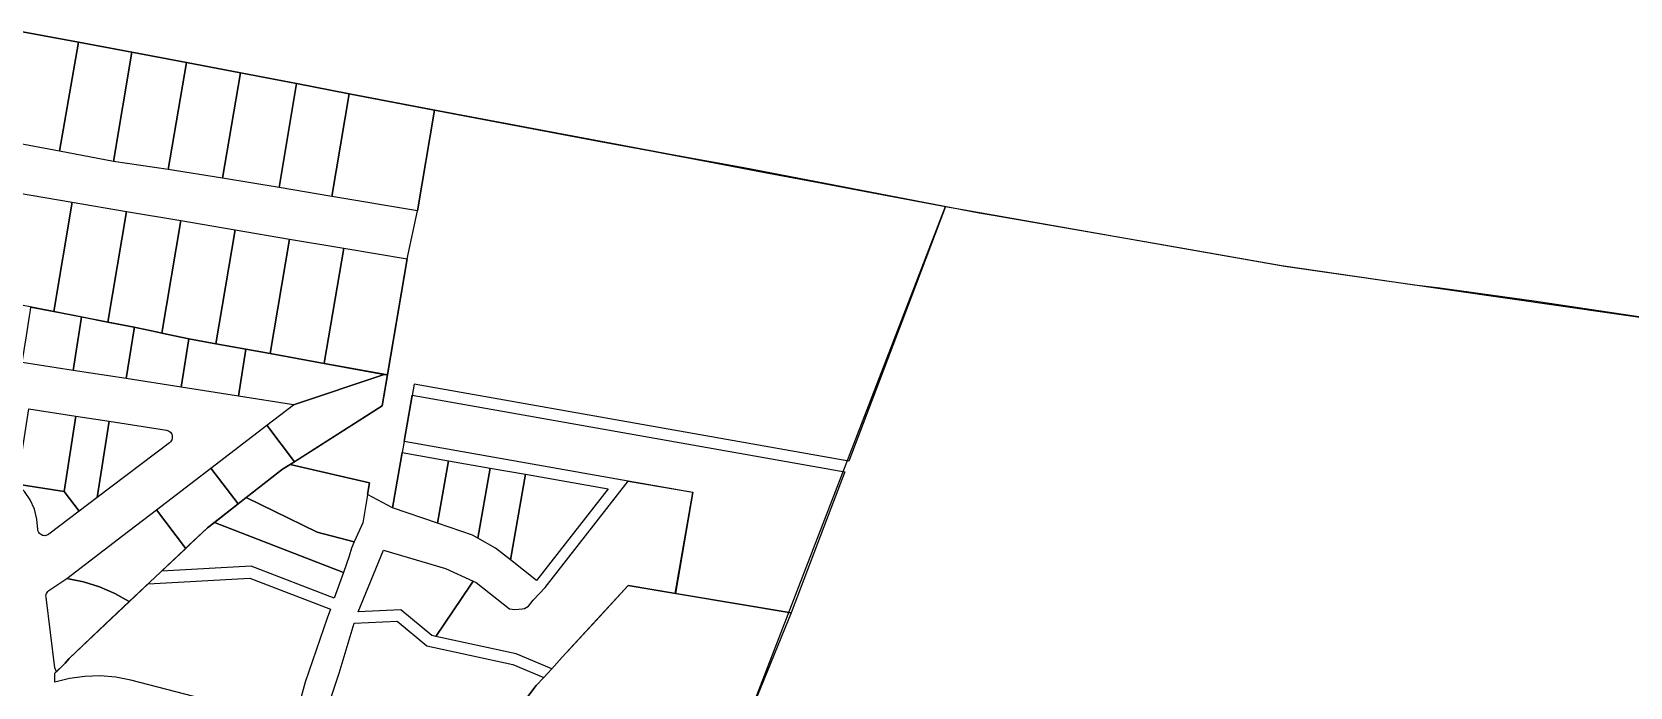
# Model space of a CAD drawing. Header units: millimetres. Extents: x 522658 to 553925, y 7796479 to 7820139.
# Drawn here: x 541621 to 542201, y 7805616 to 7805854 of the extents above; entities that cross this region are included whole.
import ezdxf

# ---------------------------------------------------------------- set-up
doc = ezdxf.new("R2010")
doc.units = ezdxf.units.MM
doc.layers.add('ZONA RESIDENCIAL 2 (ZR_2)', color=2, linetype='Continuous')

msp = doc.modelspace()

# ---------------------------------------------------------------- linework, layer by layer
at = {"layer": 'ZONA RESIDENCIAL 2 (ZR_2)'}
for points in [[(541637.47, 7805850.04), (541630.57, 7805810.4), (541610.46, 7805814.17), (541617.17, 7805853.78), (541637.47, 7805850.04)], [(541656.81, 7805846.38), (541650.21, 7805806.73), (541630.57, 7805810.4), (541637.47, 7805850.04), (541656.81, 7805846.38)], [(541676.65, 7805842.62), (541670.02, 7805803.72), (541650.21, 7805806.73), (541656.81, 7805846.38), (541676.65, 7805842.62)], [(541696.33, 7805838.89), (541689.84, 7805800.6), (541670.02, 7805803.72), (541676.65, 7805842.62), (541696.33, 7805838.89)], [(541716.74, 7805835.02), (541710.35, 7805797.25), (541689.84, 7805800.6), (541696.33, 7805838.89), (541716.74, 7805835.02)], [(541735.79, 7805831.33), (541729.47, 7805794.01), (541710.35, 7805797.25), (541716.74, 7805835.02), (541735.79, 7805831.33)], [(541766.85, 7805825.33), (541760.64, 7805788.74), (541729.47, 7805794.01), (541735.79, 7805831.33), (541766.85, 7805825.33)], [(541760.64, 7805788.74), (541766.85, 7805825.33), (541768.12, 7805825.08), (541786.69, 7805821.59), (541806.53, 7805817.86), (541826.37, 7805814.13), (541846.21, 7805810.4), (541849.28, 7805809.82), (541866.04, 7805806.65), (541886.84, 7805802.71), (541905.71, 7805799.14), (541925.55, 7805795.38), (541952.51, 7805790.28), (541939.88, 7805757.01), (541917.39, 7805697.75), (541759.42, 7805725.69), (541751.52, 7805680.81), (541742.44, 7805685.59), (541743.17, 7805689.93), (541714.37, 7805696.56), (541747.85, 7805717.84), (541756.89, 7805771.26), (541760.64, 7805788.74)], [(541628.5, 7805752.15), (541608.61, 7805756.02), (541615.25, 7805795.25), (541635.22, 7805791.87), (541628.5, 7805752.15)], [(541648.15, 7805748.33), (541628.5, 7805752.15), (541635.22, 7805791.87), (541654.94, 7805788.53), (541648.15, 7805748.33)], [(541674.66, 7805785.19), (541667.75, 7805744.33), (541665.65, 7805744.78), (541658.16, 7805746.38), (541657.75, 7805746.47), (541648.15, 7805748.33), (541654.94, 7805788.53), (541674.66, 7805785.19)], [(541677.57, 7805742.22), (541667.75, 7805744.33), (541674.66, 7805785.19), (541694.38, 7805781.85), (541687.38, 7805740.44), (541677.57, 7805742.22)], [(541707.07, 7805736.86), (541687.38, 7805740.44), (541694.38, 7805781.85), (541714.1, 7805778.51), (541707.07, 7805736.86)], [(541726.76, 7805733.37), (541726.74, 7805733.28), (541707.07, 7805736.86), (541714.1, 7805778.51), (541733.82, 7805775.17), (541726.76, 7805733.37)], [(541756.89, 7805771.26), (541749.73, 7805729.09), (541726.74, 7805733.28), (541726.76, 7805733.37), (541733.82, 7805775.17), (541756.89, 7805771.26)], [(541620.18, 7805753.68), (541620.2, 7805753.77), (541628.5, 7805752.15), (541638.59, 7805750.19), (541638.46, 7805749.34), (541635.58, 7805730.77), (541617.05, 7805733.67), (541618.57, 7805743.34), (541619.68, 7805750.46), (541620.03, 7805752.69), (541620.18, 7805753.68)], [(541657.65, 7805745.85), (541654.79, 7805727.77), (541635.58, 7805730.77), (541638.46, 7805749.34), (541638.59, 7805750.19), (541648.15, 7805748.33), (541656.39, 7805746.73), (541657.75, 7805746.47), (541657.71, 7805746.29), (541657.65, 7805745.85)], [(541665.65, 7805744.78), (541667.75, 7805744.33), (541677.57, 7805742.22), (541674.8, 7805724.64), (541654.79, 7805727.77), (541657.65, 7805745.85), (541657.71, 7805746.29), (541657.75, 7805746.47), (541665.65, 7805744.78)], [(541698.3, 7805738.45), (541695.63, 7805721.38), (541674.8, 7805724.64), (541677.57, 7805742.22), (541687.38, 7805740.44), (541698.3, 7805738.45)], [(541748.48, 7805729.32), (541715.54, 7805718.26), (541695.63, 7805721.38), (541698.3, 7805738.45), (541707.07, 7805736.86), (541726.74, 7805733.28), (541748.48, 7805729.32)], [(541715.95, 7805697.56), (541705.86, 7805710.83), (541715.54, 7805718.26), (541748.48, 7805729.32), (541749.73, 7805729.09), (541747.85, 7805717.84), (541715.95, 7805697.56)], [(541854.3, 7805649.7), (541860.74, 7805686.34), (541837.2, 7805690.5), (541755.76, 7805704.88), (541758.73, 7805721.71), (541915.93, 7805693.91), (541908.32, 7805673.85), (541896.48, 7805642.64), (541854.3, 7805649.7)], [(541632.26, 7805686.77), (541615.19, 7805689.45), (541619.47, 7805716.83), (541636.54, 7805714.16), (541632.26, 7805686.77)], [(541648.6, 7805712.27), (541644.25, 7805684.51), (541637.74, 7805679.56), (541632.26, 7805686.77), (541636.54, 7805714.16), (541648.6, 7805712.27)], [(541644.25, 7805684.51), (541648.6, 7805712.27), (541669.4, 7805709.02), (541669.81, 7805708.92), (541670.2, 7805708.75), (541670.56, 7805708.52), (541670.87, 7805708.24), (541671.13, 7805707.9), (541671.34, 7805707.53), (541671.47, 7805707.13), (541671.54, 7805706.71), (541671.54, 7805706.28), (541671.47, 7805705.87), (541671.33, 7805705.47), (541671.12, 7805705.09), (541670.86, 7805704.76), (541670.54, 7805704.48), (541644.25, 7805684.51)], [(541715.95, 7805697.56), (541711.59, 7805694.79), (541695.45, 7805682.21), (541685.54, 7805695.23), (541705.86, 7805710.83), (541715.95, 7805697.56)], [(541771.96, 7805697.92), (541767.95, 7805675.2), (541751.52, 7805680.81), (541754.94, 7805700.2), (541755.06, 7805700.9), (541771.96, 7805697.92)], [(541677.6, 7805667.18), (541676.41, 7805666.05), (541676.35, 7805666.13), (541665.77, 7805680.06), (541685.54, 7805695.23), (541695.45, 7805682.21), (541684.34, 7805673.55), (541677.6, 7805667.18)], [(541743.17, 7805689.93), (541740.73, 7805675.4), (541737.69, 7805668.47), (541724.21, 7805671.91), (541698.42, 7805684.52), (541711.59, 7805694.79), (541714.37, 7805696.56), (541743.17, 7805689.93)], [(541787.07, 7805695.25), (541782.57, 7805669.76), (541780.62, 7805670.88), (541767.95, 7805675.2), (541771.96, 7805697.92), (541787.07, 7805695.25)], [(541782.57, 7805669.76), (541787.07, 7805695.25), (541799.89, 7805692.99), (541794.4, 7805661.83), (541788.95, 7805666.1), (541782.57, 7805669.76)], [(541794.4, 7805661.83), (541799.89, 7805692.99), (541829.89, 7805687.69), (541803.92, 7805654.34), (541794.4, 7805661.83)], [(541632.26, 7805686.77), (541637.74, 7805679.56), (541626.71, 7805671.18), (541626.36, 7805670.96), (541625.99, 7805670.8), (541625.59, 7805670.7), (541625.18, 7805670.66), (541624.77, 7805670.7), (541624.37, 7805670.79), (541623.99, 7805670.96), (541623.65, 7805671.18), (541623.34, 7805671.45), (541623.08, 7805671.77), (541622.87, 7805672.12), (541622.73, 7805672.51), (541622.65, 7805672.91), (541622.36, 7805676.64), (541621.43, 7805680.26), (541619.89, 7805683.67), (541617.79, 7805686.76), (541615.19, 7805689.45), (541632.26, 7805686.77)], [(541802.68, 7805647.25), (541807.09, 7805651.85), (541837.2, 7805690.5), (541860.66, 7805686.43), (541854.36, 7805649.69), (541837.22, 7805652.56), (541814.7, 7805628.06), (541813.25, 7805626.48), (541809.41, 7805622.3), (541796.52, 7805627.7), (541767.33, 7805634.03), (541779.9, 7805652.68), (541780.87, 7805654.13), (541782.02, 7805653.61), (541794.14, 7805644.13), (541796, 7805643.88), (541797.49, 7805643.95), (541798.73, 7805644.04), (541799.54, 7805644.25), (541801.01, 7805645.06), (541802.68, 7805647.25)], [(541733.72, 7805657.25), (541686.83, 7805675.49), (541698.42, 7805684.52), (541724.21, 7805671.91), (541737.69, 7805668.47), (541736.66, 7805666.11), (541735.83, 7805663.22), (541733.72, 7805657.25)], [(541676.35, 7805666.13), (541676.41, 7805666.05), (541665.37, 7805655.63), (541655.91, 7805646.69), (541650.62, 7805649.68), (541645.04, 7805652.1), (541639.23, 7805653.91), (541633.27, 7805655.11), (541653.6, 7805670.71), (541665.77, 7805680.06), (541676.35, 7805666.13)], [(541730.41, 7805647.9), (541700.25, 7805659.54), (541667.62, 7805657.76), (541684.34, 7805673.55), (541686.83, 7805675.49), (541733.72, 7805657.25), (541730.41, 7805647.9)], [(541780.87, 7805654.13), (541779.9, 7805652.68), (541767.33, 7805634.03), (541765.84, 7805634.35), (541754.65, 7805643.71), (541739.1, 7805642.98), (541748.28, 7805665.38), (541770.77, 7805658.7), (541780.87, 7805654.13)], [(541655.91, 7805646.69), (541644.75, 7805636.15), (541634.03, 7805626.03), (541632.67, 7805624.35), (541629.48, 7805621.23), (541628.89, 7805622.64), (541625.66, 7805648.36), (541625.64, 7805648.8), (541625.7, 7805649.24), (541625.84, 7805649.66), (541626.04, 7805650.05), (541626.31, 7805650.4), (541626.64, 7805650.7), (541633.27, 7805655.11), (541639.23, 7805653.91), (541645.04, 7805652.1), (541650.62, 7805649.68), (541655.91, 7805646.69)], [(541728.99, 7805643.91), (541727.86, 7805640.71), (541719.77, 7805617.45), (541715.88, 7805602.77), (541656.5, 7805618.13), (541650.99, 7805619.24), (541645.38, 7805619.71), (541639.76, 7805619.53), (541634.2, 7805618.72), (541628.89, 7805617.43), (541628.89, 7805620.65), (541632.67, 7805624.35), (541634.03, 7805626.03), (541662.77, 7805653.17), (541699.75, 7805655.19), (541728.99, 7805643.91)], [(541896.48, 7805642.64), (541862.92, 7805560.29), (541845.72, 7805566.5), (541785.24, 7805583.2), (541790.16, 7805593.16), (541797.42, 7805607.88), (541803.76, 7805616.15), (541806.51, 7805619.14), (541809.41, 7805622.3), (541813.25, 7805626.48), (541814.7, 7805628.06), (541815.3, 7805628.71), (541822.15, 7805636.17), (541824.21, 7805638.4), (541837.22, 7805652.56), (541896.48, 7805642.64)], [(541806.51, 7805619.14), (541803.76, 7805616.15), (541797.42, 7805607.88), (541790.16, 7805593.16), (541785.24, 7805583.2), (541778.39, 7805585.09), (541730.84, 7805598.25), (541729.99, 7805598.55), (541729.21, 7805598.98), (541728.5, 7805599.53), (541727.9, 7805600.2), (541727.41, 7805600.95), (541727.05, 7805601.77), (541726.83, 7805602.64), (541726.75, 7805603.53), (541726.82, 7805604.42), (541727.03, 7805605.3), (541727.38, 7805606.12), (541732.14, 7805620.74), (541737.58, 7805638.87), (541753.27, 7805639.6), (541764.01, 7805630.62), (541795.3, 7805623.83), (541806.51, 7805619.14)]]:
    msp.add_lwpolyline(points, close=True, dxfattribs=at)
for points in [[(542211.79, 7805749.09), (542166.27, 7805755.87), (542132.17, 7805760.64), (542122.92, 7805761.68), (542074.56, 7805768.78), (542030.5, 7805776.47), (541969.84, 7805787.07), (541964.76, 7805787.96), (541879.23, 7805804.43), (541853.84, 7805808.96), (541768.12, 7805825.08), (541735.79, 7805831.33), (541716.74, 7805835.02), (541696.33, 7805838.89), (541676.65, 7805842.62), (541656.81, 7805846.38), (541637.47, 7805850.04), (541617.17, 7805853.78)], [(542079.87, 7805251.72), (542074.31, 7805253.47), (542078.2, 7805253.49), (542082.06, 7805254.04), (542085.8, 7805255.11), (542090.57, 7805258.08), (542090.73, 7805258.18), (542095.23, 7805261.86), (542100.49, 7805270.64), (542042.09, 7805287.21), (542043.78, 7805290.79), (542049.08, 7805309.2), (542051.16, 7805323.98), (542053.04, 7805347.53), (542049.7, 7805419.76), (542047.48, 7805441.19), (542038.11, 7805456.43), (542022.24, 7805463.89), (541935.24, 7805498.34), (541879.37, 7805600.65), (541952.51, 7805790.28), (542075.77, 7805768.6), (542276.43, 7805739.81)]]:
    msp.add_lwpolyline(points, dxfattribs=at)

doc.saveas('drawing.dxf')
